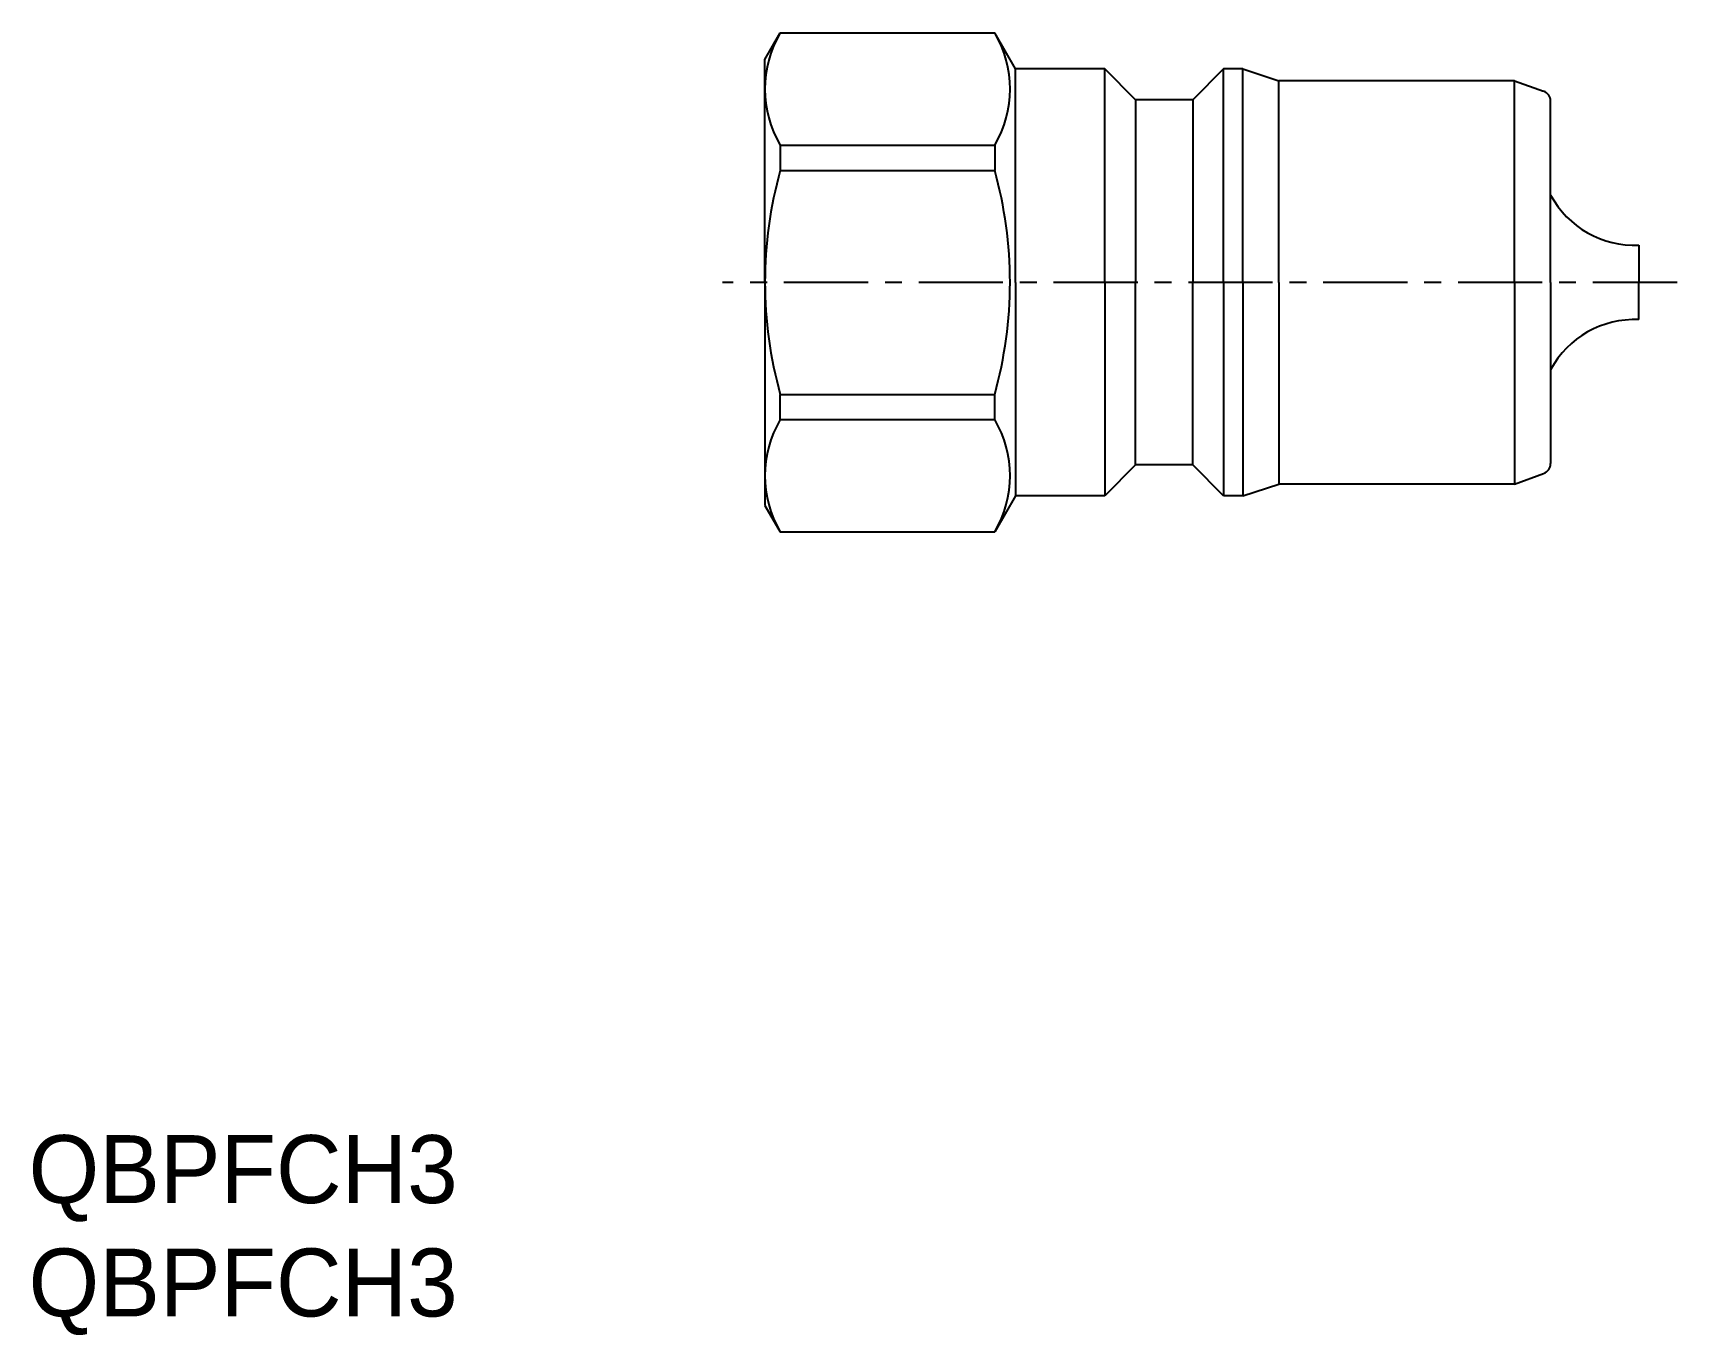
# Model space of a CAD drawing. Extents: x -60.1 to 17.3, y -48.1 to 13.3.
import ezdxf

# ---------------------------------------------------------------- set-up
doc = ezdxf.new("R2010")
doc.units = 0
doc.header["$LTSCALE"] = 0.125
doc.linetypes.add('CENTER', pattern=[50.8, 31.75, -6.35, 6.35, -6.35])
doc.layers.get('0').update_dxf_attribs({"linetype": 'CONTINUOUS'})
doc.layers.add('CENTER', color=1, linetype='CENTER')

msp = doc.modelspace()

# ---------------------------------------------------------------- linework, layer by layer
at = {"color": 7, "linetype": 'CONTINUOUS'}
for p, q in [((-25.642, 12.002), (-24.92, 13.252)), ((-24.92, 13.252), (-14.824, 13.252)), ((-13.842, 11.552), (-14.824, 13.252)), ((-25.642, 1.502), (-25.642, 12.002)), ((-9.642, 11.552), (-13.842, 11.552)), ((-13.842, 1.502), (-13.842, 11.552)), ((-8.192, 10.102), (-9.642, 11.552)), ((-9.642, 1.502), (-9.642, 11.552)), ((-4.042, 11.552), (-5.492, 10.102)), ((-3.142, 11.552), (-4.042, 11.552)), ((-4.042, 1.502), (-4.042, 11.552)), ((-3.142, 11.552), (-1.442, 11.002)), ((-3.142, 1.502), (-3.142, 11.552)), ((9.658, 11.002), (-1.442, 11.002)), ((-1.442, 1.502), (-1.442, 11.002)), ((9.658, 11.002), (11.029, 10.503)), ((9.658, 1.502), (9.658, 11.002)), ((-5.492, 10.102), (-8.192, 10.102)), ((-8.192, 10.102), (-8.192, 1.502)), ((-5.492, 10.102), (-5.492, 1.502)), ((11.358, 1.502), (11.358, 10.034)), ((-24.92, 7.959), (-24.92, 6.776)), ((-24.92, 7.959), (-14.824, 7.959)), ((-14.824, 7.959), (-14.824, 6.776)), ((-24.92, 6.776), (-14.824, 6.776)), ((15.517, 3.257), (15.517, 1.502)), ((-25.642, 1.502), (-25.642, -8.998)), ((-13.842, 1.502), (-13.842, -8.548)), ((-9.642, 1.502), (-9.642, -8.548)), ((-8.192, -7.098), (-8.192, 1.502)), ((-5.492, -7.098), (-5.492, 1.502)), ((-4.042, 1.502), (-4.042, -8.548)), ((-3.142, 1.502), (-3.142, -8.548)), ((-1.442, 1.502), (-1.442, -7.998)), ((9.658, 1.502), (9.658, -7.998)), ((11.358, 1.502), (11.358, -7.029)), ((15.517, -0.252), (15.517, 1.502)), ((-24.92, -4.954), (-24.92, -3.771)), ((-24.92, -3.771), (-14.824, -3.771)), ((-14.824, -4.954), (-14.824, -3.771)), ((-24.92, -4.954), (-14.824, -4.954)), ((-8.192, -7.098), (-9.642, -8.548)), ((-5.492, -7.098), (-8.192, -7.098)), ((-4.042, -8.548), (-5.492, -7.098)), ((9.658, -7.998), (11.029, -7.499)), ((-3.142, -8.548), (-1.442, -7.998)), ((9.658, -7.998), (-1.442, -7.998)), ((-25.642, -8.998), (-24.92, -10.248)), ((-13.842, -8.548), (-14.824, -10.248)), ((-9.642, -8.548), (-13.842, -8.548)), ((-3.142, -8.548), (-4.042, -8.548)), ((-24.92, -10.248), (-14.824, -10.248))]:
    msp.add_line(p, q, dxfattribs=at)
for centre, radius, start, end in [((-20.428, 10.606), 5.214, 149.49654, 210.50346), ((-19.316, 10.606), 5.214, 329.49654, 30.50346), ((10.858, 10.034), 0.5, 360, 70), ((-6.012, 1.502), 19.63, 164.4155, 180), ((-33.732, 1.502), 19.63, 360, 15.5845), ((15.317, 7.752), 4.5, 208.38437, 272.54732), ((-6.012, 1.502), 19.63, 180, 195.5845), ((-33.732, 1.502), 19.63, 344.4155, 0), ((15.317, -4.748), 4.5, 87.45268, 151.61563), ((-20.428, -7.601), 5.214, 149.49654, 210.50346), ((-19.316, -7.601), 5.214, 329.49654, 30.50346), ((10.858, -7.029), 0.5, 290, 0)]:
    msp.add_arc(centre, radius, start, end, dxfattribs=at)
at = {"layer": 'CENTER', "color": 1, "linetype": 'CENTER'}
msp.add_line((17.317, 1.502), (-27.642, 1.502), dxfattribs=at)

# ---------------------------------------------------------------- texts
at = {"color": 7, "linetype": 'CONTINUOUS'}
for p in [(-60.324, -41.859), (-60.324, -47.198)]:
    msp.add_text('QBPFCH3', height=3.2, dxfattribs=at).set_placement(p)

doc.saveas('drawing.dxf')
